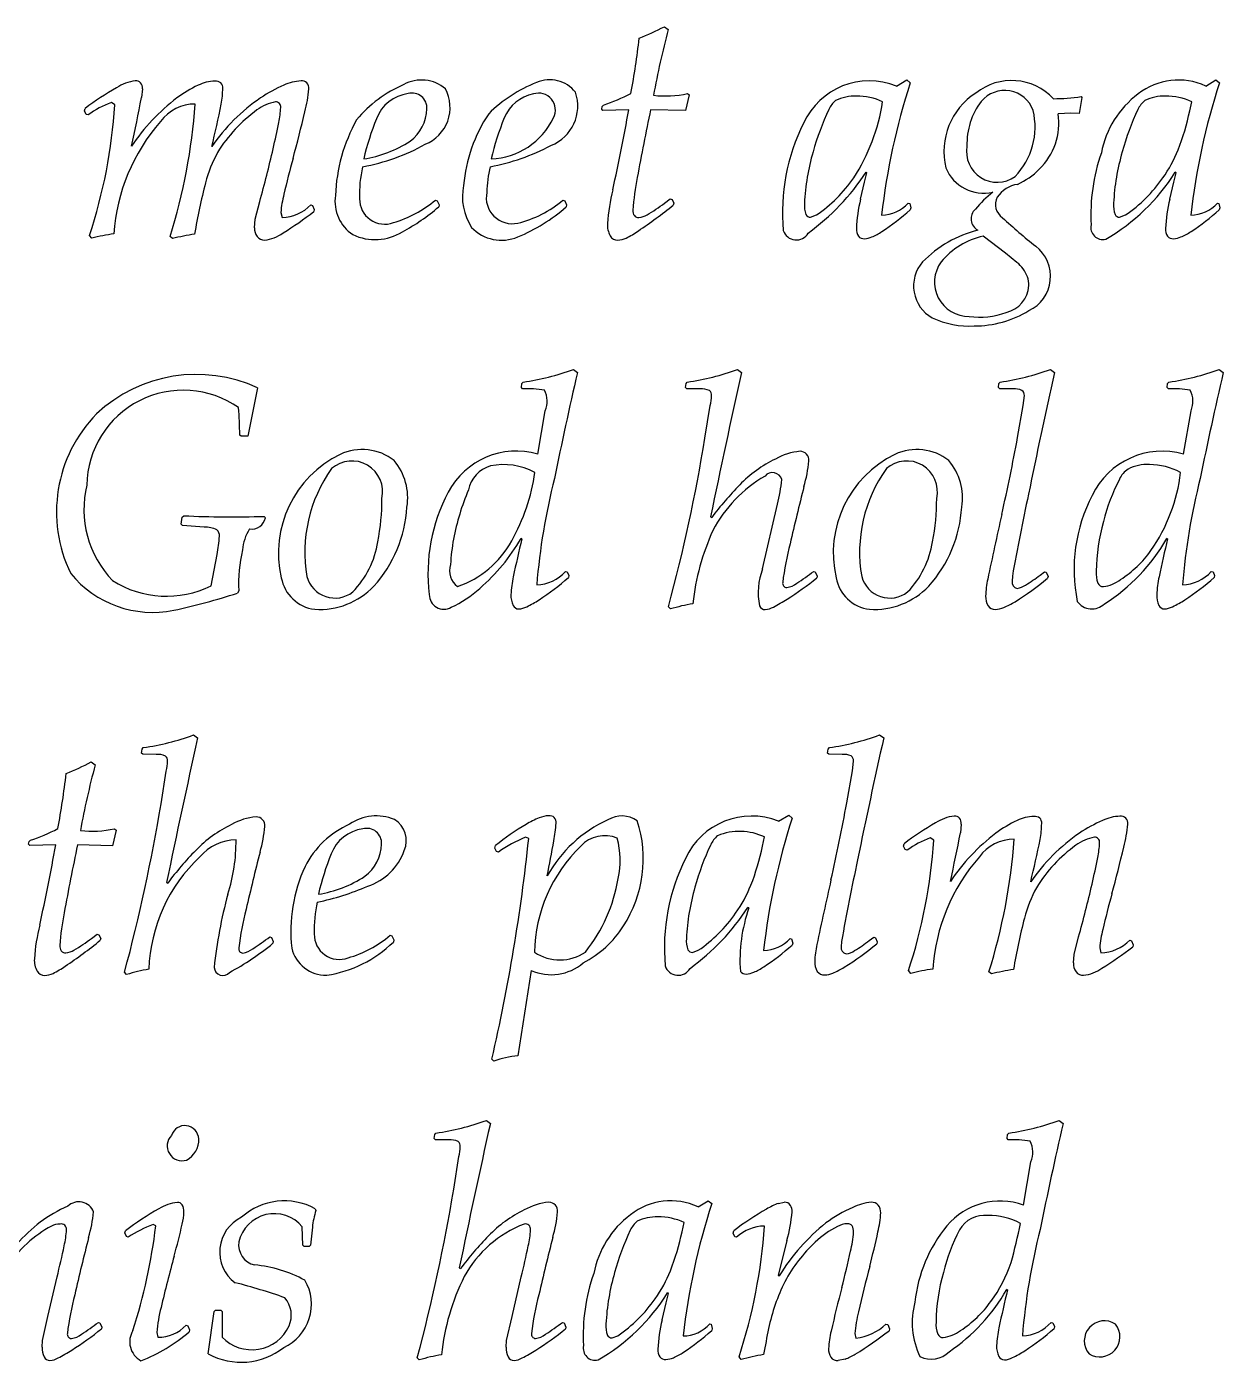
# Model space of a CAD drawing. Extents: x 0 to 17.1, y 0 to 31.1.
# Drawn here: x 7.035 to 10.573, y 19.959 to 23.908 of the extents above; entities that cross this region are included whole.
import ezdxf

# ---------------------------------------------------------------- set-up
doc = ezdxf.new("R2010")
doc.units = 0
doc.layers.add('YELLOW', color=2, linetype='CONTINUOUS')

msp = doc.modelspace()

# ---------------------------------------------------------------- linework, layer by layer
at = {"layer": 'YELLOW', "linetype": 'CONTINUOUS'}
for p, q in [((8.920577, 23.908303), (8.931926, 23.899791)), ((9.60721, 23.732862), (9.637474, 23.750832)), ((9.637474, 23.750832), (9.647878, 23.74232)), ((10.521302, 23.732862), (10.551566, 23.750832)), ((10.551566, 23.750832), (10.56197, 23.74232)), ((7.377071, 23.724823), (7.37447, 23.698578)), ((8.993874, 23.706853), (8.982998, 23.66051)), ((8.989145, 23.710636), (8.993874, 23.706853)), ((10.154814, 23.699287), (10.147247, 23.651998)), ((10.152922, 23.701651), (10.154814, 23.699287)), ((7.206358, 23.659564), (7.207777, 23.666658)), ((7.211087, 23.649161), (7.206358, 23.659564)), ((7.295616, 23.677534), (7.285331, 23.683682)), ((8.735205, 23.664766), (8.736623, 23.672805)), ((8.738515, 23.660983), (8.735205, 23.664766)), ((8.736623, 23.672805), (8.740406, 23.676588)), ((8.815595, 23.662875), (8.738515, 23.660983)), ((8.982998, 23.66051), (8.879908, 23.662875)), ((10.474013, 23.659091), (10.48016, 23.686519)), ((7.216762, 23.647269), (7.211087, 23.649161)), ((10.122657, 23.652944), (10.084826, 23.651052)), ((10.147247, 23.651998), (10.122657, 23.652944)), ((9.512632, 23.448656), (9.519725, 23.476557)), ((9.519725, 23.476557), (9.516888, 23.477975)), ((10.426724, 23.448656), (10.433817, 23.476557)), ((10.433817, 23.476557), (10.43098, 23.477975)), ((9.50081, 23.398057), (9.512632, 23.448656)), ((10.414902, 23.398057), (10.426724, 23.448656)), ((7.710693, 23.33871), (7.72417, 23.390964)), ((8.243874, 23.395693), (8.249076, 23.393801)), ((8.249076, 23.393801), (8.254278, 23.381979)), ((8.620766, 23.395693), (8.625967, 23.393801)), ((8.625967, 23.393801), (8.631169, 23.381979)), ((8.921049, 23.386708), (8.937601, 23.399476)), ((8.937601, 23.399476), (8.943275, 23.397585)), ((8.943275, 23.397585), (8.948477, 23.386708)), ((8.948477, 23.386708), (8.947058, 23.381033)), ((9.64173, 23.386708), (9.645986, 23.385289)), ((9.645986, 23.385289), (9.649297, 23.372521)), ((10.555822, 23.386708), (10.560078, 23.385289)), ((10.560078, 23.385289), (10.563389, 23.372521)), ((7.786592, 23.358808), (7.79002, 23.344266)), ((7.875495, 23.381506), (7.880223, 23.379615)), ((7.880223, 23.379615), (7.885425, 23.367793)), ((7.885425, 23.367793), (7.884007, 23.361645)), ((8.254278, 23.381979), (8.253332, 23.375832)), ((8.631169, 23.381979), (8.630223, 23.375832)), ((9.352796, 23.345094), (9.370152, 23.351544)), ((9.649297, 23.372521), (9.647405, 23.366847)), ((10.266888, 23.345094), (10.284244, 23.351544)), ((10.563389, 23.372521), (10.561497, 23.366847)), ((7.708565, 23.313883), (7.710693, 23.33871)), ((7.227638, 23.283146), (7.220545, 23.291185)), ((7.465974, 23.281727), (7.45888, 23.287402)), ((9.929246, 23.238221), (9.863042, 23.289293)), ((9.963205, 23.211311), (9.929246, 23.238221)), ((8.651938, 22.894709), (8.66376, 22.885724)), ((9.137121, 22.894709), (9.148943, 22.885724)), ((10.062089, 22.894709), (10.074385, 22.885724)), ((10.561459, 22.894709), (10.573281, 22.885724)), ((7.717985, 22.840327), (7.688666, 22.697042)), ((8.497777, 22.841273), (8.499195, 22.853095)), ((8.50156, 22.837489), (8.497777, 22.841273)), ((8.499195, 22.853095), (8.502978, 22.857351)), ((8.98296, 22.841273), (8.984851, 22.853095)), ((8.986743, 22.837489), (8.98296, 22.841273)), ((8.984851, 22.853095), (8.988161, 22.857351)), ((9.026465, 22.837017), (8.986743, 22.837489)), ((9.908401, 22.841273), (9.90982, 22.853095)), ((9.912184, 22.837489), (9.908401, 22.841273)), ((9.90982, 22.853095), (9.913603, 22.857351)), ((9.951907, 22.837017), (9.912184, 22.837489)), ((10.407297, 22.841273), (10.408716, 22.853095)), ((10.411081, 22.837489), (10.407297, 22.841273)), ((10.408716, 22.853095), (10.412499, 22.857351)), ((9.981699, 22.788309), (9.985009, 22.817628)), ((8.546484, 22.644551), (8.568452, 22.772559)), ((9.040652, 22.691367), (9.056257, 22.787836)), ((9.965147, 22.693732), (9.981699, 22.788309)), ((10.456005, 22.644551), (10.477973, 22.772559)), ((7.668804, 22.697042), (7.665021, 22.700825)), ((7.688666, 22.697042), (7.668804, 22.697042)), ((9.211087, 22.304939), (9.255302, 22.4964)), ((7.491944, 22.437426), (7.494782, 22.458233)), ((7.495728, 22.433643), (7.491944, 22.437426)), ((7.494782, 22.458233), (7.499511, 22.462017)), ((7.737373, 22.460125), (7.740683, 22.456342)), ((9.057203, 22.458706), (9.060513, 22.456815)), ((7.56004, 22.428442), (7.495728, 22.433643)), ((8.499195, 22.393921), (8.496831, 22.394394)), ((10.408716, 22.393921), (10.406352, 22.394394)), ((7.580374, 22.254892), (7.597871, 22.347578)), ((8.628294, 22.297452), (8.633495, 22.296033)), ((8.633495, 22.296033), (8.638224, 22.285157)), ((8.638224, 22.285157), (8.636806, 22.279009)), ((9.362216, 22.297452), (9.366944, 22.296033)), ((9.366944, 22.296033), (9.372619, 22.283738)), ((9.372619, 22.283738), (9.371673, 22.278536)), ((9.949542, 22.283738), (9.948596, 22.268606)), ((10.031352, 22.286575), (10.045065, 22.296506)), ((10.045065, 22.296506), (10.049794, 22.295087)), ((10.049794, 22.295087), (10.054996, 22.282792)), ((10.054996, 22.282792), (10.053577, 22.277117)), ((10.537815, 22.297452), (10.543016, 22.296033)), ((10.543016, 22.296033), (10.547745, 22.285157)), ((10.547745, 22.285157), (10.546326, 22.279009)), ((7.662184, 22.240232), (7.657928, 22.233139)), ((8.938981, 22.186323), (8.932833, 22.192943)), ((7.528672, 21.813774), (7.540494, 21.804789)), ((9.556888, 21.813774), (9.569183, 21.804789)), ((7.374511, 21.760338), (7.376402, 21.77216)), ((7.376402, 21.77216), (7.379713, 21.776416)), ((9.403199, 21.760338), (9.404618, 21.77216)), ((9.404618, 21.77216), (9.408401, 21.776416)), ((7.226024, 21.733856), (7.237373, 21.725344)), ((7.378294, 21.756555), (7.374511, 21.760338)), ((7.418016, 21.756082), (7.378294, 21.756555)), ((9.406982, 21.756555), (9.403199, 21.760338)), ((9.446705, 21.756082), (9.406982, 21.756555)), ((9.476497, 21.707374), (9.479807, 21.736694)), ((7.432203, 21.610432), (7.447808, 21.706902)), ((9.459946, 21.612797), (9.476497, 21.707374)), ((9.258023, 21.558415), (9.288288, 21.576385)), ((9.288288, 21.576385), (9.298691, 21.567873)), ((7.299322, 21.532406), (7.288445, 21.486063)), ((7.294593, 21.536189), (7.299322, 21.532406)), ((9.798533, 21.550376), (9.795933, 21.52413)), ((7.040652, 21.490319), (7.042071, 21.498358)), ((7.043962, 21.486536), (7.040652, 21.490319)), ((7.042071, 21.498358), (7.045854, 21.502141)), ((7.121043, 21.488427), (7.043962, 21.486536)), ((7.288445, 21.486063), (7.185356, 21.488427)), ((8.51949, 21.507106), (8.509914, 21.511126)), ((9.210734, 21.484644), (9.216882, 21.512072)), ((9.627821, 21.485117), (9.62924, 21.492211)), ((9.717079, 21.503087), (9.706793, 21.509234)), ((8.419593, 21.479443), (8.421011, 21.486536)), ((8.423849, 21.469039), (8.419593, 21.479443)), ((8.429996, 21.467147), (8.423849, 21.469039)), ((9.63255, 21.474714), (9.627821, 21.485117)), ((9.638225, 21.472822), (9.63255, 21.474714)), ((7.448754, 21.377772), (7.452064, 21.37588)), ((9.170539, 21.30211), (9.167701, 21.303528)), ((7.226497, 21.212261), (7.243048, 21.225029)), ((7.243048, 21.225029), (7.248723, 21.223137)), ((7.248723, 21.223137), (7.253924, 21.212261)), ((7.253924, 21.212261), (7.252506, 21.206586)), ((7.753767, 21.216517), (7.758496, 21.215098)), ((7.758496, 21.215098), (7.76417, 21.202803)), ((8.109851, 21.221246), (8.115053, 21.219354)), ((8.115053, 21.219354), (8.120255, 21.207532)), ((9.292544, 21.212261), (9.2968, 21.210842)), ((9.2968, 21.210842), (9.30011, 21.198074)), ((9.52615, 21.205641), (9.539864, 21.215571)), ((9.539864, 21.215571), (9.544593, 21.214153)), ((9.544593, 21.214153), (9.549795, 21.201857)), ((10.132156, 21.164263), (10.145633, 21.216517)), ((7.76417, 21.202803), (7.763225, 21.197601)), ((8.120255, 21.207532), (8.119309, 21.201385)), ((9.003609, 21.170647), (9.020966, 21.177097)), ((9.30011, 21.198074), (9.298218, 21.1924)), ((9.444341, 21.202803), (9.443395, 21.187671)), ((9.549795, 21.201857), (9.548376, 21.196183)), ((10.208054, 21.184361), (10.211483, 21.169819)), ((10.296957, 21.207059), (10.301686, 21.205168)), ((10.301686, 21.205168), (10.306888, 21.193345)), ((10.306888, 21.193345), (10.305469, 21.187198)), ((10.130028, 21.139436), (10.132156, 21.164263)), ((7.330532, 21.105388), (7.324385, 21.112009)), ((8.526938, 21.117683), (8.487216, 20.864688)), ((9.649101, 21.108699), (9.642008, 21.116738)), ((9.887436, 21.10728), (9.880343, 21.112955)), ((8.416283, 20.849083), (8.410608, 20.854758)), ((8.394177, 20.67381), (8.405999, 20.664825)), ((10.088061, 20.67381), (10.099883, 20.664825)), ((8.240015, 20.620374), (8.241907, 20.632196)), ((8.243798, 20.616591), (8.240015, 20.620374)), ((8.241907, 20.632196), (8.245217, 20.636452)), ((9.933899, 20.620374), (9.935318, 20.632196)), ((9.937682, 20.616591), (9.933899, 20.620374)), ((9.935318, 20.632196), (9.939101, 20.636452)), ((8.283521, 20.616118), (8.243798, 20.616591)), ((8.297707, 20.470468), (8.313313, 20.566937)), ((9.982607, 20.423652), (10.004575, 20.55166)), ((9.02028, 20.418451), (9.050545, 20.43642)), ((9.050545, 20.43642), (9.060948, 20.427908)), ((9.257906, 20.428618), (9.275166, 20.431692)), ((7.888187, 20.412776), (7.890078, 20.407574)), ((7.32545, 20.34137), (7.326869, 20.347518)), ((7.330179, 20.330494), (7.32545, 20.34137)), ((7.416836, 20.362414), (7.408678, 20.366433)), ((7.851301, 20.304958), (7.849883, 20.35934)), ((7.879675, 20.357921), (7.874, 20.304958)), ((8.972991, 20.34468), (8.979139, 20.372108)), ((9.124315, 20.340424), (9.125734, 20.347518)), ((7.335381, 20.328602), (7.330179, 20.330494)), ((7.855557, 20.301175), (7.851301, 20.304958)), ((7.874, 20.304958), (7.870217, 20.301175)), ((9.128571, 20.330021), (9.124315, 20.340424)), ((9.134246, 20.328602), (9.128571, 20.330021)), ((9.282733, 20.319144), (9.257197, 20.215582)), ((7.870217, 20.301175), (7.855557, 20.301175)), ((8.314259, 20.237808), (8.317569, 20.235916)), ((7.097991, 20.093577), (7.124946, 20.210853)), ((8.470311, 20.093577), (8.497266, 20.210853)), ((9.257197, 20.215582), (9.260507, 20.214636)), ((8.925702, 20.134245), (8.932796, 20.162146)), ((8.932796, 20.162146), (8.929958, 20.163564)), ((9.935318, 20.173022), (9.932953, 20.173495)), ((7.571825, 19.983867), (7.589322, 20.109182)), ((7.589322, 20.109182), (7.593105, 20.112965)), ((7.593105, 20.112965), (7.609183, 20.112965)), ((7.609183, 20.112965), (7.612966, 20.109182)), ((7.612966, 20.109182), (7.612966, 20.033047)), ((8.91388, 20.083646), (8.925702, 20.134245)), ((7.081913, 20.02288), (7.097991, 20.093577)), ((7.246951, 20.076553), (7.25168, 20.075134)), ((7.25168, 20.075134), (7.257354, 20.062839)), ((7.506566, 20.068041), (7.511295, 20.066622)), ((7.511295, 20.066622), (7.516497, 20.054327)), ((8.454233, 20.02288), (8.470311, 20.093577)), ((8.619271, 20.076553), (8.624, 20.075134)), ((8.624, 20.075134), (8.629675, 20.062839)), ((9.054801, 20.072297), (9.059057, 20.070878)), ((9.059057, 20.070878), (9.062367, 20.05811)), ((9.575923, 20.071351), (9.581125, 20.069932)), ((9.581125, 20.069932), (9.586327, 20.057637)), ((10.064416, 20.076553), (10.069618, 20.075134)), ((10.069618, 20.075134), (10.074347, 20.064258)), ((7.257354, 20.062839), (7.256409, 20.057637)), ((7.419555, 20.046761), (7.422865, 20.032574)), ((7.516497, 20.054327), (7.515551, 20.048652)), ((8.629675, 20.062839), (8.628729, 20.057637)), ((8.765866, 20.030683), (8.783223, 20.037133)), ((9.062367, 20.05811), (9.060475, 20.052436)), ((9.48371, 20.043451), (9.486902, 20.030328)), ((9.586327, 20.057637), (9.584908, 20.051963)), ((10.074347, 20.064258), (10.072928, 20.05811)), ((7.080494, 20.003255), (7.081913, 20.02288)), ((8.452815, 20.003255), (8.454233, 20.02288)), ((8.196037, 19.965424), (8.189889, 19.972045)), ((9.147487, 19.96637), (9.141339, 19.974409)), ((9.454746, 19.967789), (9.43453, 19.963533))]:
    msp.add_line(p, q, dxfattribs=at)
for centre, radius, start, end in [((8.497955, 24.731884), 0.925686, -67.89245, -62.835291), ((11.409114, 23.243239), 2.562717, 165.155672, 169.609647), ((6.47341, 24.148487), 2.388717, -10.550474, -6.592259), ((7.373714, 23.616197), 0.133416, 97.515699, 123.058786), ((7.357747, 23.728829), 0.019694, 44.187874, 94.319976), ((7.350966, 23.726795), 0.026179, -4.320571, 37.016923), ((7.596646, 23.621969), 0.125647, 92.227762, 115.844724), ((7.593657, 23.722668), 0.024926, 51.598069, 94.360886), ((7.594377, 23.727811), 0.020617, -4.367085, 44.265132), ((7.852492, 23.611644), 0.136497, 92.65237, 114.889602), ((7.848893, 23.727481), 0.020692, -8.703219, 97.545765), ((8.202404, 23.640077), 0.110509, 50.00252, 118.312235), ((8.694059, 23.357145), 0.414589, 111.424427, 134.939572), ((8.581839, 23.65474), 0.09666, 38.269363, 113.937573), ((9.527145, 23.534512), 0.213899, 68.018428, 155.615505), ((11.528983, 23.130137), 1.978212, 161.973152, 173.596431), ((9.947337, 23.579493), 0.169643, 43.145136, 128.563423), ((10.440624, 23.558559), 0.192069, 65.162522, 128.259052), ((12.443074, 23.130137), 1.978212, 161.97315, 173.596434), ((7.758962, 22.931191), 0.919085, 119.89094, 126.849214), ((7.692483, 23.41167), 0.356732, 114.97337, 126.715378), ((7.338926, 23.730474), 0.27604, -10.657175, -0.878602), ((7.972972, 23.331549), 0.441367, 113.773912, 123.904789), ((7.473626, 23.758193), 0.397165, -14.78413, -4.888193), ((8.298523, 23.394306), 0.373834, 113.41066, 140.336931), ((8.177831, 23.595414), 0.115974, 97.439607, 159.334651), ((8.17459, 23.668009), 0.044007, -3.665822, 105.520049), ((8.168845, 23.669779), 0.118149, -67.662215, 27.719506), ((8.554181, 23.595968), 0.115237, 100.396571, 158.376979), ((8.548766, 23.66227), 0.049493, -28.275885, 108.105309), ((8.539028, 23.673909), 0.125483, -68.380944, 18.925149), ((8.547756, 24.243585), 0.598832, -71.233644, -62.771814), ((8.923282, 24.008193), 0.304759, -96.568447, -77.518933), ((9.485928, 23.561144), 0.141949, 88.955853, 114.510315), ((9.489973, 23.519929), 0.183147, 65.449824, 90.456113), ((9.952067, 23.539527), 0.204944, 122.621583, 193.716657), ((9.926491, 23.629715), 0.089988, 20.21202, 140.031719), ((10.073387, 24.21266), 0.517161, -90.251974, -81.153253), ((10.490283, 23.482852), 0.282375, 126.65888, 169.317594), ((10.40002, 23.561144), 0.141949, 88.955853, 114.510315), ((10.404065, 23.519929), 0.183147, 65.449826, 90.456114), ((7.376759, 23.428743), 0.270838, 109.729378, 126.21031), ((5.773296, 23.772866), 1.525302, -18.408736, -3.583328), ((7.841847, 23.221507), 0.598496, 127.294126, 146.12988), ((2.547921, 24.617709), 4.913286, -12.490719, -10.781876), ((7.531726, 23.555097), 0.124459, 89.193281, 144.277159), ((5.799244, 23.806284), 1.73886, -17.361772, -4.179835), ((8.040937, 23.23872), 0.556343, 124.38134, 145.524809), ((4.550824, 24.292022), 3.12011, -13.6891, -11.322898), ((7.973216, 23.306473), 0.438866, 125.889985, 148.380172), ((7.795179, 23.555556), 0.132714, 100.503194, 126.660313), ((7.771154, 23.671006), 0.015041, -5.764631, 90.637099), ((7.507319, 23.682593), 0.279107, -11.824857, -2.689777), ((8.097278, 23.668135), 0.121264, -53.923697, -1.388971), ((0.992583, 25.101176), 7.954133, -12.158091, -10.417785), ((15.814726, 22.195651), 7.088331, 168.053905, 169.703731), ((10.123972, 23.326583), 0.79249, 154.833967, 164.516242), ((9.482407, 23.627067), 0.084049, 131.204937, 154.248298), ((8.98638, 23.777466), 0.58678, -32.641914, -8.916387), ((10.025456, 23.56096), 0.210282, 142.996756, 181.613854), ((9.80598, 23.611649), 0.21077, -44.032088, 13.486963), ((11.038064, 23.326583), 0.79249, 154.833967, 164.516241), ((10.396499, 23.627067), 0.084049, 131.204937, 154.248298), ((7.84996, 23.259147), 0.558275, 138.678814, 176.223893), ((6.128989, 23.939361), 1.681092, -13.496508, -10.763818), ((4.170601, 24.520026), 3.786735, -15.333968, -13.176329), ((8.441184, 23.391609), 0.493466, 150.725089, 177.94427), ((8.846892, 23.324227), 0.837875, 158.129582, 166.682736), ((8.774487, 23.400576), 0.449282, 146.184223, 175.090755), ((8.400617, 23.728937), 0.211856, -87.884047, -25.17267), ((9.223783, 23.324227), 0.837875, 157.975499, 166.682736), ((9.858234, 23.35879), 0.588465, 153.340979, 185.205064), ((9.896218, 23.623615), 0.190594, -45.799866, 8.276933), ((9.765699, 23.807411), 0.723677, -21.363848, -11.826744), ((3.997393, 24.416974), 3.865433, -15.392628, -13.006446), ((7.915077, 24.102203), 0.618588, -79.459335, -61.129698), ((7.97828, 23.859525), 0.346419, -81.15478, -56.657664), ((8.28772, 24.116989), 0.633903, -79.326322, -62.006142), ((9.904795, 23.53923), 0.090922, 169.987263, 305.437995), ((10.06638, 23.693259), 0.402085, -35.29072, -21.823663), ((7.940298, 23.348815), 0.38909, 151.149317, 165.421086), ((10.293209, 22.833552), 2.563903, 164.501882, 166.944662), ((10.002854, 23.352548), 0.668876, 163.889911, 177.113147), ((10.728078, 23.353296), 0.54644, 160.556387, 183.241839), ((10.916946, 23.352548), 0.668876, 163.889911, 177.113147), ((8.366908, 23.414662), 0.347852, 166.806926, 182.456065), ((8.77936, 23.408853), 0.383808, 167.174124, 178.575843), ((9.556638, 23.316191), 0.730913, 168.444419, 176.100272), ((8.941947, 23.853501), 0.686714, -53.985096, -33.150741), ((9.864219, 23.536407), 0.120187, -157.766569, -76.921668), ((9.871273, 23.643636), 0.222372, -65.057234, -44.78846), ((9.928287, 23.793582), 0.593555, -59.937977, -32.121882), ((9.168809, 23.028769), 1.658605, 165.40353, 170.764338), ((8.490291, 23.405579), 0.166824, 168.434746, 212.937901), ((9.297785, 23.289454), 0.546791, 165.543472, 176.148909), ((9.124248, 23.709827), 0.434551, -55.536551, -34.937851), ((9.977095, 23.355902), 0.086941, 97.963027, 146.26602), ((10.03834, 23.709827), 0.434551, -55.536551, -34.937851), ((8.091901, 23.335626), 0.306188, 165.417379, 175.657976), ((8.063273, 23.391228), 0.116648, 171.082404, 236.939166), ((8.093325, 23.398286), 0.073963, 178.861525, 290.487316), ((8.025059, 23.654851), 0.33918, -73.883589, -49.824575), ((8.470766, 23.402455), 0.076767, 168.018797, 282.138659), ((8.413178, 23.637267), 0.318513, -76.61576, -49.327216), ((8.614198, 23.787904), 0.50509, -59.668668, -52.589711), ((9.413033, 23.379611), 0.078487, 175.158837, 200.083308), ((9.917954, 23.294648), 0.42977, 166.077182, 177.750288), ((9.561333, 23.45862), 0.107866, -89.05448, -41.811178), ((10.145367, 23.112194), 0.398533, 129.584518, 139.981738), ((9.945822, 23.38251), 0.046402, 152.15524, 237.326687), ((10.327125, 23.379611), 0.078487, 175.158837, 200.083308), ((10.832046, 23.294648), 0.42977, 166.077182, 177.750288), ((10.475425, 23.45862), 0.107866, -89.054482, -41.811177), ((7.787365, 23.467072), 0.122834, -88.76153, -44.154433), ((7.231707, 24.201125), 1.063119, -58.129481, -52.151759), ((7.887599, 23.793448), 0.555125, -62.273928, -48.789318), ((8.305603, 23.738563), 0.486777, -68.118357, -48.173591), ((8.852528, 23.36404), 0.025179, 175.760619, 215.030486), ((8.84418, 23.360574), 0.01647, -138.154741, -85.794276), ((8.071641, 24.457339), 1.387368, -56.18485, -50.876681), ((8.840432, 23.39976), 0.055833, -84.908222, -58.903965), ((9.352166, 23.359757), 0.014677, -151.081661, -87.538349), ((9.15032, 23.926791), 0.748753, -56.467374, -48.403286), ((9.866189, 23.340155), 0.03846, 132.604841, 241.621411), ((11.050459, 24.553565), 1.655467, -133.031311, -128.545684), ((10.266258, 23.359757), 0.014677, -151.081656, -87.538337), ((10.064412, 23.926791), 0.748753, -56.467375, -48.403286), ((7.749568, 23.312089), 0.041042, 177.494169, 216.56615), ((8.438781, 23.39911), 0.122181, -136.413245, -66.745088), ((8.819062, 23.322221), 0.066951, 176.611646, 208.996883), ((8.696212, 23.5127), 0.255033, -64.117413, -54.659521), ((9.310583, 23.317902), 0.040371, -161.9666, -29.466531), ((9.524911, 23.308878), 0.036492, 175.850001, 213.343145), ((9.92804, 22.976398), 0.339511, 103.651566, 135.919921), ((10.217208, 23.314454), 0.035593, 167.109349, 283.671262), ((10.439003, 23.308878), 0.036492, 175.850001, 213.343145), ((7.399933, 22.575683), 0.728141, 98.453088, 103.687317), ((7.703797, 22.27088), 1.038447, 99.539085, 103.239275), ((7.737373, 23.30372), 0.026268, -142.248214, -87.853742), ((7.725639, 23.393137), 0.116363, -83.725394, -54.606908), ((8.064992, 23.429812), 0.151199, -115.609611, -57.663025), ((8.782407, 23.302169), 0.025171, -150.478222, -89.804557), ((8.780138, 23.339747), 0.062794, -87.850276, -64.124967), ((9.510666, 23.302318), 0.021117, -140.268134, -85.944531), ((9.509254, 23.340788), 0.059604, -87.206649, -65.375872), ((9.454058, 23.471251), 0.201246, -66.566759, -56.906178), ((9.912943, 23.069896), 0.225, 102.813786, 140.503721), ((10.424758, 23.302318), 0.021117, -140.268129, -85.944522), ((10.423346, 23.340788), 0.059604, -87.206649, -65.375872), ((10.36815, 23.471251), 0.201246, -66.56676, -56.906179), ((9.950049, 23.170001), 0.112352, -64.533548, 52.223623), ((9.765186, 23.141638), 0.107707, 138.800327, 240.914153), ((9.820439, 23.152744), 0.101053, 143.394132, 270.908312), ((9.901167, 23.133911), 0.099194, 35.801116, 51.286549), ((9.911521, 23.13993), 0.087283, 1.817214, 36.572815), ((9.910527, 23.149136), 0.088468, -76.308403, -4.173477), ((9.837443, 23.333049), 0.309589, -90.153173, -58.68313), ((9.821254, 23.274958), 0.251966, -115.487837, -86.504662), ((9.853965, 23.274689), 0.225259, -98.147523, -69.875701), ((7.536997, 22.446881), 0.433077, 65.29726, 133.03212), ((8.394097, 23.607154), 0.757668, -81.737636, -70.104297), ((19.67308, 20.326449), 11.302876, 166.913202, 168.538017), ((8.882065, 23.596049), 0.746278, -81.826724, -70.015209), ((33.486667, 17.433658), 24.940926, 167.373231, 168.376597), ((9.809402, 23.58529), 0.73536, -81.853718, -69.902122), ((25.995493, 19.291613), 16.321744, 167.278994, 168.572575), ((10.303618, 23.607154), 0.757668, -81.737636, -70.104297), ((21.582601, 20.326449), 11.302876, 166.913202, 168.538017), ((7.497974, 22.548375), 0.285035, 54.939231, 179.107207), ((8.514107, 22.527669), 0.310074, 80.361757, 92.319211), ((8.502228, 22.800365), 0.071825, -22.77596, 27.353254), ((9.031601, 22.786007), 0.051268, 64.519496, 95.748892), ((9.043049, 22.818949), 0.017042, -4.443941, 51.50863), ((9.956023, 22.781785), 0.055385, 66.98319, 94.262684), ((9.969085, 22.819257), 0.016007, -5.839151, 57.52794), ((10.423628, 22.527669), 0.310074, 80.361756, 92.319211), ((10.411748, 22.800365), 0.071825, -22.77596, 27.353253), ((8.915393, 22.82086), 0.144684, -13.19393, -1.279915), ((7.538018, 22.473367), 0.414841, 135.632408, 205.98683), ((6.511275, 22.694095), 1.153766, 0.334199, 4.354066), ((3.919399, 23.538317), 5.190815, -15.021619, -9.390546), ((3.978484, 23.804584), 6.088853, -12.701666, -10.511932), ((8.103519, 22.352079), 0.323935, 115.899242, 193.06512), ((8.026955, 22.505788), 0.152231, 51.663522, 115.246121), ((8.483312, 22.425017), 0.228442, 73.946638, 152.242167), ((9.336961, 22.476724), 0.1765, 94.856053, 119.824195), ((9.321763, 22.626247), 0.026344, -4.420142, 89.441035), ((9.743966, 22.352079), 0.323935, 115.899242, 193.06512), ((9.667403, 22.505788), 0.152231, 51.663522, 115.246121), ((10.393781, 22.422325), 0.230773, 74.357581, 154.397108), ((8.281349, 22.354639), 0.4239, 144.418214, 189.845194), ((7.996795, 22.533292), 0.090817, -12.881407, 131.517168), ((7.990896, 22.515096), 0.170728, -9.274164, 40.156919), ((8.431206, 22.521529), 0.091222, 105.653335, 169.428018), ((8.445476, 22.4186), 0.194691, 61.792637, 101.52051), ((9.406633, 22.30129), 0.364337, 115.604775, 136.277614), ((8.927393, 22.666464), 0.422752, -16.195056, -5.735337), ((9.921797, 22.354639), 0.4239, 144.418214, 189.845194), ((9.637243, 22.533292), 0.090817, -12.881407, 131.517168), ((9.631344, 22.515096), 0.170728, -9.274164, 40.156919), ((10.322704, 22.547556), 0.060707, 120.608093, 157.58585), ((10.347656, 22.493457), 0.120126, 86.361239, 117.711664), ((10.354538, 22.417208), 0.196134, 61.866514, 89.783201), ((7.96453, 22.67057), 0.578582, -29.274513, -7.987761), ((10.470351, 22.098432), 1.93375, 165.808076, 175.274762), ((9.424516, 22.227202), 0.408144, 120.367137, 152.04158), ((9.240236, 22.560633), 0.028925, 16.644575, 139.678168), ((8.777983, 22.617004), 0.49232, -14.180135, -5.60515), ((10.78689, 22.301653), 0.585753, 152.656483, 165.860041), ((9.941653, 22.649786), 0.508871, -34.795354, -6.727916), ((12.379872, 22.098432), 1.93375, 165.808076, 175.274762), ((7.507753, 22.480615), 0.303492, 166.237141, 223.87663), ((8.729572, 22.292709), 0.50799, 151.972575, 187.197122), ((8.980115, 22.264036), 0.694975, 156.759643, 169.290092), ((9.808818, 21.897002), 0.934532, 135.406933, 143.199579), ((16.235655, 20.791235), 7.12248, 165.715987, 167.117071), ((16.416685, 21.131039), 6.569068, 167.745227, 169.893774), ((10.60361, 22.30352), 0.471627, 152.396268, 191.57973), ((7.777807, 22.509455), 0.382213, -42.013561, -3.28074), ((7.48294, 22.506021), 0.602428, -11.573278, 0.66809), ((9.418254, 22.509455), 0.382213, -42.013559, -3.28074), ((9.123388, 22.506021), 0.602428, -11.573278, 0.66809), ((7.643075, 25.558648), 3.099958, -92.65441, -88.256836), ((7.699994, 22.463991), 0.041402, -98.670402, -10.646777), ((26.602581, 18.727161), 17.098, 167.369692, 168.024134), ((10.760476, 22.290266), 0.563193, 164.080043, 179.220893), ((7.563009, 22.353382), 0.075118, 62.754315, 92.264873), ((7.58195, 22.403037), 0.023066, -3.852209, 47.954332), ((7.217834, 22.425004), 0.387844, -11.515446, -3.476269), ((7.808388, 22.350392), 0.135729, 147.628494, 175.594123), ((9.720146, 22.122526), 0.719826, 155.716785, 173.666914), ((8.085042, 22.262876), 0.423463, 166.626978, 183.065204), ((7.802311, 22.427004), 0.274022, -44.004235, -8.783262), ((8.850955, 22.290266), 0.563193, 169.470243, 177.201922), ((8.212495, 22.529445), 0.293283, -70.76921, -28.913407), ((7.987624, 22.692059), 0.589827, -48.938622, -30.309142), ((11.447676, 21.670732), 3.035875, 166.218828, 168.391704), ((10.106302, 22.163551), 0.841939, 165.154945, 173.091565), ((9.442759, 22.427004), 0.274022, -44.004235, -8.783262), ((9.922416, 22.673113), 0.558461, -57.602934, -29.939475), ((10.083057, 22.5581), 0.340473, -56.759893, -35.704063), ((13.357196, 21.670732), 3.035875, 166.218828, 168.391704), ((8.342218, 22.298906), 0.056992, 160.682453, 234.466006), ((7.407416, 22.488539), 0.312239, -140.895353, -78.432989), ((7.900326, 22.298758), 0.114107, -169.952901, -96.84459), ((7.946691, 22.304535), 0.085963, -164.911726, -52.171493), ((8.771163, 22.216143), 0.304391, 167.579965, 177.601158), ((8.539757, 22.376112), 0.118432, -88.346774, -41.619439), ((8.150742, 22.831325), 0.735739, -57.11014, -48.650759), ((9.392049, 22.234995), 0.194009, 158.867932, 191.804019), ((8.810215, 22.969727), 0.890494, -57.895644, -50.91284), ((8.693242, 23.198131), 1.12194, -56.50956, -53.397126), ((9.540774, 22.298758), 0.114107, -169.952901, -96.84459), ((9.587139, 22.304535), 0.085963, -164.911726, -52.171493), ((9.487116, 22.960573), 0.887688, -57.977282, -50.347412), ((9.753883, 22.645078), 0.453336, -58.842239, -52.26138), ((10.281191, 22.292109), 0.084058, 176.032587, 200.655196), ((10.680684, 22.216143), 0.304391, 167.579965, 177.601158), ((10.449278, 22.376112), 0.118432, -88.346774, -41.619439), ((10.060263, 22.831325), 0.735739, -57.11014, -48.650759), ((7.448343, 22.521615), 0.297613, -122.374657, -63.6641), ((7.90119, 22.407172), 0.22218, -93.732277, -43.712415), ((8.158698, 22.482789), 0.319775, -65.720982, -47.420502), ((9.283586, 22.262881), 0.013254, 171.576339, 264.42113), ((9.273216, 22.312743), 0.063704, -81.804277, -52.125636), ((9.541638, 22.407172), 0.22218, -93.732276, -43.712418), ((10.135198, 22.217881), 0.264714, 167.541341, 178.539814), ((9.966978, 22.265657), 0.018617, 170.885913, 259.948195), ((9.954872, 22.305642), 0.058985, -81.364428, -55.316632), ((10.218033, 22.269566), 0.017048, -155.359583, -88.043275), ((10.204142, 22.361134), 0.109567, -82.40954, -53.257769), ((7.048375, 24.126496), 1.989059, -77.761353, -72.154405), ((8.268461, 22.22827), 0.042883, 178.935897, 300.434861), ((8.530214, 22.22492), 0.063299, 176.410149, 206.209718), ((8.388424, 22.459782), 0.294688, -64.808899, -56.687784), ((9.096331, 21.669781), 0.539977, 99.768761, 106.941921), ((9.055898, 22.56613), 0.418092, -63.435543, -57.02082), ((9.921075, 22.221891), 0.050579, 176.898957, 211.392636), ((9.832702, 22.411236), 0.238696, -67.525936, -58.388058), ((10.184646, 22.238656), 0.052373, -145.310637, -45.076186), ((10.439735, 22.22492), 0.063299, 176.410149, 206.209717), ((10.297945, 22.459782), 0.294688, -64.808899, -56.687784), ((8.490339, 22.205073), 0.01876, -154.384805, -91.837881), ((8.484911, 22.249628), 0.063489, -85.639883, -62.877786), ((9.219344, 22.203463), 0.019036, -154.632913, -91.244475), ((9.211653, 22.247809), 0.063794, -83.449501, -60.702193), ((9.898105, 22.209329), 0.02446, -145.697202, -86.928092), ((9.896042, 22.254353), 0.069531, -87.218809, -66.338628), ((10.39986, 22.205073), 0.01876, -154.384809, -91.837881), ((10.394432, 22.249628), 0.063489, -85.639881, -62.877783), ((7.273616, 22.515114), 0.746278, -81.826724, -70.015209), ((31.878218, 16.352723), 24.940926, 167.373231, 168.376597), ((9.3042, 22.504356), 0.73536, -81.853718, -69.902122), ((25.490291, 18.210678), 16.321744, 167.278994, 168.572575), ((6.803402, 22.557437), 0.925686, -67.89245, -62.835291), ((9.714563, 21.068792), 2.562719, 165.155674, 169.609646), ((7.423152, 21.705072), 0.051268, 64.519497, 95.748885), ((7.4346, 21.738014), 0.017042, -4.443941, 51.508638), ((7.306944, 21.739925), 0.144684, -13.19393, -1.279915), ((9.450822, 21.70085), 0.055385, 66.98319, 94.262684), ((9.463884, 21.738322), 0.016007, -5.83915, 57.52794), ((4.778857, 21.97404), 2.388717, -10.550474, -6.592259), ((2.31095, 22.457382), 5.190815, -15.021619, -9.390546), ((3.473282, 22.723649), 6.088853, -12.701666, -10.511932), ((7.728513, 21.395789), 0.1765, 94.856053, 119.824195), ((7.713314, 21.545313), 0.026344, -4.420141, 89.441028), ((8.068863, 21.436415), 0.138114, 67.246542, 124.864128), ((8.657673, 21.300792), 0.288387, 111.785851, 120.439235), ((8.58251, 21.4935), 0.081565, 92.83026, 112.999003), ((8.581023, 21.555694), 0.019439, -8.739802, 97.507685), ((8.794786, 21.492482), 0.081693, 55.905942, 120.496297), ((9.177959, 21.360065), 0.213899, 68.01843, 155.615503), ((11.179795, 20.95569), 1.978212, 161.973151, 173.596433), ((9.795177, 21.44175), 0.133416, 97.515699, 123.058785), ((9.77921, 21.554382), 0.019694, 44.187861, 94.319976), ((9.772429, 21.552348), 0.026179, -4.320571, 37.016913), ((10.018109, 21.447522), 0.125647, 92.227764, 115.844724), ((10.01512, 21.548221), 0.024926, 51.598063, 94.360887), ((10.015839, 21.553364), 0.020617, -4.367093, 44.265126), ((10.273955, 21.437197), 0.136497, 92.652371, 114.889604), ((10.270355, 21.553034), 0.020692, -8.703219, 97.545764), ((6.853204, 22.069138), 0.598832, -71.233644, -62.771814), ((7.228729, 21.833746), 0.304759, -96.568447, -77.518932), ((7.798184, 21.220355), 0.364337, 115.604775, 136.277614), ((7.318944, 21.58553), 0.422752, -16.195056, -5.735337), ((8.098977, 21.302875), 0.269883, 113.835828, 153.248174), ((8.043809, 21.420967), 0.115974, 97.439607, 159.334653), ((8.040567, 21.493562), 0.044007, -3.665811, 105.520039), ((8.083089, 21.500719), 0.074249, -22.632328, 58.139608), ((8.848903, 20.967079), 0.672998, 120.082035, 129.479234), ((8.915768, 21.208208), 0.390096, 114.608216, 151.107979), ((8.201976, 21.576107), 0.398945, -10.89214, -3.357892), ((8.494513, 21.447592), 0.363906, -33.082671, 18.014607), ((9.143041, 21.354987), 0.173574, 64.82327, 112.059359), ((10.180425, 20.756744), 0.919085, 119.89094, 126.849214), ((10.113946, 21.237223), 0.356732, 114.973369, 126.715378), ((9.760389, 21.556027), 0.27604, -10.657176, -0.878602), ((10.394435, 21.157102), 0.441367, 113.773912, 123.904789), ((9.895089, 21.583746), 0.397165, -14.78413, -4.888194), ((-0.70197, 22.926729), 7.954133, -12.158091, -10.417785), ((14.120173, 20.021204), 7.088331, 168.053905, 169.703731), ((7.657902, 21.356851), 0.147117, 91.513409, 139.09033), ((7.143259, 21.49792), 0.510793, -17.691665, 0.672625), ((7.963255, 21.493688), 0.121264, -53.923698, -1.388971), ((3.08687, 22.078595), 5.462596, -12.9464, -6.005184), ((8.645568, 21.170013), 0.367096, 111.686662, 125.960951), ((5.193079, 22.084499), 3.450398, -11.498524, -9.740786), ((8.743529, 21.421192), 0.094885, 66.653972, 137.694074), ((8.546792, 21.444044), 0.242991, -12.983893, 15.335612), ((9.774785, 21.152136), 0.79249, 154.833967, 164.516241), ((9.13322, 21.45262), 0.084049, 131.204936, 154.248298), ((9.798222, 21.254296), 0.270837, 109.72937, 126.210313), ((8.194758, 21.598419), 1.525302, -18.408736, -3.583328), ((4.969383, 22.443262), 4.913286, -12.490719, -10.781876), ((10.26331, 21.04706), 0.598496, 127.294126, 146.12988), ((9.953189, 21.38065), 0.124459, 89.193281, 144.277158), ((8.220706, 21.631837), 1.73886, -17.361771, -4.179837), ((10.4624, 21.064273), 0.556343, 124.38134, 145.524809), ((6.972286, 22.117575), 3.12011, -13.6891, -11.322898), ((10.394678, 21.132026), 0.438866, 125.889985, 148.380172), ((10.216641, 21.381108), 0.132714, 100.503194, 126.660314), ((10.192616, 21.496559), 0.015041, -5.764618, 90.637076), ((9.928782, 21.508146), 0.279107, -11.824857, -2.689777), ((7.873781, 21.104893), 0.477789, 133.198759, 178.068893), ((8.20037, 20.816068), 0.934532, 135.406933, 143.199579), ((14.627207, 19.710301), 7.12248, 165.715987, 167.117071), ((8.712869, 21.149779), 0.837875, 158.129582, 166.682736), ((7.989879, 21.529628), 0.171652, -71.83664, -19.564903), ((8.985539, 21.162019), 0.449236, 134.020928, 178.839217), ((9.509047, 21.184343), 0.588465, 153.34098, 185.205064), ((8.50242, 21.632964), 0.723677, -21.363847, -11.826744), ((10.271423, 21.0847), 0.558275, 138.678812, 176.223894), ((8.550452, 21.764913), 1.681092, -13.496508, -10.763818), ((6.592063, 22.345579), 3.786735, -15.333968, -13.176329), ((8.269623, 21.23348), 0.453743, 155.123148, 186.347121), ((15.911484, 20.050105), 6.569068, 167.745227, 169.893774), ((7.844257, 21.685078), 0.346419, -81.154781, -56.657661), ((8.322532, 21.463065), 0.466879, -38.584997, -9.072051), ((8.803101, 21.518812), 0.402085, -35.29072, -21.823663), ((26.097379, 17.646226), 17.098, 167.369692, 168.024134), ((6.418855, 22.242527), 3.865433, -15.392628, -13.006446), ((8.959928, 20.980204), 1.378546, 164.754802, 173.922821), ((7.753248, 22.028333), 0.72261, -78.750612, -66.327), ((9.653667, 21.178101), 0.668876, 163.889911, 177.113147), ((10.361761, 21.174367), 0.38909, 151.149316, 165.421085), ((12.714671, 20.659105), 2.563903, 164.501882, 166.944662), ((8.497853, 21.082617), 0.841939, 165.154945, 173.091565), ((8.232885, 21.240215), 0.347852, 166.806926, 182.456066), ((8.59276, 21.679053), 0.686714, -53.985095, -33.150741), ((9.613278, 21.146873), 0.469166, 160.677904, 183.972132), ((7.603232, 21.115007), 0.546791, 165.543472, 176.148909), ((7.862086, 21.141744), 0.730913, 168.444419, 176.100272), ((8.775061, 21.535379), 0.434551, -55.536551, -34.937851), ((11.590272, 20.854322), 1.658605, 165.40353, 170.764338), ((6.919645, 21.613457), 0.50509, -59.668668, -52.589711), ((7.084793, 22.117197), 1.12194, -56.50956, -53.397126), ((7.959302, 21.223839), 0.073963, 178.861522, 290.487317), ((7.891036, 21.480404), 0.33918, -73.883591, -49.824575), ((8.539564, 21.412881), 0.307244, -62.662284, -32.244838), ((9.063846, 21.205164), 0.078487, 175.158837, 200.083306), ((9.212146, 21.284173), 0.107866, -89.054481, -41.811176), ((10.513363, 21.161179), 0.306188, 165.417379, 175.657976), ((7.157976, 21.189593), 0.025179, 175.760619, 215.030476), ((7.149627, 21.186127), 0.01647, -138.154749, -85.794265), ((6.377088, 22.282892), 1.387368, -56.18485, -50.876681), ((7.14588, 21.225313), 0.055833, -84.908222, -58.903965), ((7.249982, 21.823842), 0.809689, -61.653705, -50.663298), ((7.675137, 21.181946), 0.013254, 171.576337, 264.421143), ((7.664767, 21.231808), 0.063704, -81.804277, -52.125634), ((7.920633, 21.207908), 0.104894, -166.442561, -89.19032), ((7.868447, 21.457467), 0.358483, -81.38993, -45.58994), ((8.611369, 21.284299), 0.135759, -123.521336, -55.89845), ((9.002979, 21.18531), 0.014677, -151.081656, -87.538338), ((8.801134, 21.752344), 0.748753, -56.467375, -48.403286), ((9.629996, 21.136947), 0.264714, 167.541341, 178.539814), ((9.461777, 21.184722), 0.018617, 170.885913, 259.948195), ((8.981914, 21.879639), 0.887688, -57.977282, -50.347412), ((9.449671, 21.224707), 0.058985, -81.364428, -55.31663), ((9.248681, 21.564144), 0.453336, -58.842239, -52.26138), ((10.208828, 21.292625), 0.122834, -88.761529, -44.154433), ((9.653169, 22.026677), 1.063119, -58.129481, -52.151759), ((7.12451, 21.147774), 0.066951, 176.611648, 208.996885), ((8.586447, 21.248611), 0.143817, -114.442361, -49.072646), ((9.415873, 21.140956), 0.050579, 176.898957, 211.392636), ((10.171031, 21.137642), 0.041042, 177.494161, 216.566146), ((7.087855, 21.127722), 0.025171, -150.478212, -89.80455), ((7.085585, 21.1653), 0.062794, -87.850273, -64.124962), ((7.00166, 21.338253), 0.255033, -64.117413, -54.65952), ((7.487883, 20.588846), 0.539977, 99.768761, 106.941921), ((7.615022, 21.128556), 0.026004, -174.686843, -41.751175), ((8.961396, 21.143454), 0.040371, -161.966602, -29.466524), ((9.161479, 21.127871), 0.021117, -140.268135, -85.944522), ((9.160068, 21.16634), 0.059604, -87.206649, -65.375871), ((9.104871, 21.296804), 0.201246, -66.56676, -56.90618), ((9.392904, 21.128394), 0.02446, -145.697202, -86.928099), ((9.390841, 21.173419), 0.069531, -87.218812, -66.338628), ((9.3275, 21.330301), 0.238696, -67.525936, -58.388058), ((9.821396, 20.401236), 0.728141, 98.453088, 103.687317), ((10.12526, 20.096433), 1.038447, 99.539084, 103.239275), ((10.158836, 21.129273), 0.026268, -142.248219, -87.853742), ((10.147102, 21.21869), 0.116363, -83.725393, -54.606908), ((8.516715, 20.561584), 0.304536, 95.558829, 109.256008), ((7.502539, 20.617003), 0.041456, 3.35357, 162.382633), ((8.139121, 21.37515), 0.746278, -81.826724, -70.015209), ((32.743722, 15.212759), 24.940926, 167.373231, 168.376597), ((9.830219, 21.386256), 0.757668, -81.737636, -70.104297), ((21.109201, 18.105551), 11.302874, 166.913202, 168.538018), ((7.49476, 20.598759), 0.044216, 135.862882, 286.920099), ((7.475999, 20.616634), 0.067983, -62.273356, 2.355851), ((8.288656, 20.565108), 0.051268, 64.519497, 95.748889), ((8.300105, 20.59805), 0.017042, -4.443941, 51.508638), ((8.172448, 20.599961), 0.144684, -13.19393, -1.279915), ((9.95023, 20.30677), 0.310074, 80.361757, 92.319204), ((9.93835, 20.579466), 0.071825, -22.775964, 27.353264), ((3.176454, 21.317418), 5.190815, -15.021619, -9.390546), ((7.189322, 20.386721), 0.046505, 20.909612, 134.378618), ((7.493394, 20.304491), 0.127376, 95.783897, 121.976591), ((7.481586, 20.414717), 0.016534, 35.183067, 93.565207), ((7.463224, 20.405836), 0.036808, -3.922376, 30.006163), ((7.797365, 20.245677), 0.190186, 61.475008, 131.883095), ((8.594017, 20.255825), 0.1765, 94.856054, 119.824195), ((8.578819, 20.405349), 0.026344, -4.420135, 89.441035), ((8.939602, 20.244147), 0.192069, 65.162521, 128.25905), ((10.942053, 19.815726), 1.978212, 161.973152, 173.596432), ((9.348195, 20.196804), 0.248776, 111.280409, 120.301253), ((9.27713, 20.412986), 0.018809, 30.282915, 95.993245), ((9.258455, 20.403198), 0.039883, 0.172875, 28.89604), ((9.544965, 20.281588), 0.150667, 94.957752, 116.637513), ((9.533815, 20.405985), 0.025774, 41.142872, 94.160915), ((9.525822, 20.401939), 0.034527, -2.419631, 37.470769), ((9.913987, 20.228453), 0.206909, 70.631643, 139.823787), ((7.326475, 20.025859), 0.429076, 113.294132, 125.931991), ((6.812128, 20.445565), 0.422752, -16.195056, -5.735337), ((7.917642, 19.555378), 0.988179, 119.84037, 126.71538), ((7.312169, 20.410663), 0.18792, -13.390709, -2.239878), ((7.719094, 20.284846), 0.113414, 115.429836, 233.250152), ((7.767201, 20.290525), 0.107572, 39.770114, 167.152047), ((8.163938, 20.324278), 0.286247, 163.082441, 173.250268), ((8.663688, 20.080391), 0.364337, 115.604775, 136.277614), ((8.184448, 20.445565), 0.422752, -16.195056, -5.735337), ((8.989261, 20.168441), 0.282375, 126.658882, 169.317594), ((8.898998, 20.246733), 0.141949, 88.955854, 114.510316), ((8.903043, 20.205518), 0.183147, 65.449825, 90.456114), ((9.656411, 19.650018), 0.876427, 119.662545, 127.264917), ((8.857411, 20.44153), 0.44258, -16.053053, -4.952953), ((9.619952, 20.078963), 0.366181, 112.908127, 127.2172), ((9.23485, 20.419247), 0.326009, -13.264772, -3.299927), ((9.867792, 20.307304), 0.085862, 83.699681, 150.331237), ((9.87977, 20.192707), 0.199957, 62.007243, 90.732332), ((7.554287, 19.791734), 0.753808, 129.512233, 143.896086), ((7.281164, 20.043559), 0.361841, 118.605787, 132.541323), ((7.134725, 20.305924), 0.06146, 90.740892, 115.85625), ((7.136969, 20.351734), 0.015937, -4.964842, 100.990407), ((6.856606, 20.369725), 0.296873, -12.999005, -3.740995), ((7.577717, 19.948998), 0.450362, 112.045294, 122.55385), ((5.727383, 20.569402), 1.702086, -17.670193, -6.984954), ((5.176465, 20.903842), 2.379823, -15.376621, -13.033495), ((8.627915, 20.050018), 0.339882, 110.974974, 151.557929), ((8.509289, 20.351734), 0.015937, -4.964842, 100.990407), ((8.228926, 20.369725), 0.296873, -12.999005, -3.740995), ((9.537042, 20.012172), 0.79249, 154.833967, 164.516241), ((8.895478, 20.312656), 0.084049, 131.204937, 154.2483), ((8.264677, 20.493), 0.723677, -21.363847, -11.826744), ((9.217972, 20.237971), 0.123385, 90.615348, 132.73213), ((7.615164, 20.472236), 1.605317, -18.065933, -3.960827), ((9.775742, 19.897776), 0.60487, 128.588409, 148.409282), ((9.554178, 20.118355), 0.270957, 116.763096, 133.720978), ((9.4653, 20.296713), 0.071689, 92.672823, 117.529377), ((9.462963, 20.352861), 0.015497, 36.410192, 93.721214), ((9.152519, 20.365166), 0.328139, -13.719359, -3.827576), ((9.447742, 20.345505), 0.032263, -3.987443, 30.869855), ((7.409958, 20.799802), 2.190065, -14.766691, -12.000496), ((10.086068, 20.090742), 0.427272, 140.601074, 173.86794), ((10.313492, 20.080754), 0.585753, 152.656483, 165.860041), ((8.495083, 20.664038), 1.507635, -15.804985, -11.274915), ((11.906474, 19.877533), 1.93375, 165.808076, 175.274763), ((7.31956, 19.998846), 0.420749, 132.276914, 157.92916), ((4.822104, 20.782516), 2.372737, -13.941437, -11.660737), ((14.120391, 18.570337), 7.12248, 165.715987, 167.117071), ((7.722682, 20.305755), 0.060983, 171.8077, 256.838404), ((9.065874, 19.676104), 0.934532, 135.406933, 143.199579), ((6.194424, 20.782516), 2.372737, -13.941437, -11.660737), ((15.492711, 18.570337), 7.12248, 165.715987, 167.117071), ((9.670693, 19.988197), 0.44559, 132.981497, 152.087951), ((11.529045, 19.160028), 4.207752, 164.665261, 166.801459), ((6.99827, 20.827729), 2.531379, -14.823026, -12.326076), ((7.675159, 19.868118), 0.379749, 61.267962, 84.918158), ((9.415924, 20.038137), 0.668876, 163.889911, 177.113147), ((8.565358, 20.378848), 0.402085, -35.29072, -21.823663), ((13.314845, 19.236436), 3.918276, 165.135743, 167.149644), ((10.287077, 20.069368), 0.563193, 164.080043, 179.220893), ((9.562398, 20.379269), 0.403455, -36.63858, -18.176571), ((7.202022, 18.44051), 1.81009, 70.748845, 75.630599), ((7.737337, 20.129907), 0.139856, -65.649121, 30.605864), ((8.917101, 19.91526), 0.658625, 153.231749, 174.269004), ((9.227056, 20.038885), 0.54644, 160.556386, 183.241843), ((9.781997, 19.943467), 0.565024, 153.363349, 168.244421), ((7.991037, 19.942653), 0.841939, 165.154945, 173.091565), ((7.737033, 20.097943), 0.080401, -23.474431, 39.776339), ((9.363357, 19.942653), 0.841939, 165.154945, 173.091565), ((8.427265, 20.479171), 0.593555, -59.937973, -32.121883), ((8.537319, 20.395415), 0.434551, -55.536551, -34.937851), ((13.375271, 19.148858), 4.062921, 165.296227, 167.174136), ((9.438725, 20.460101), 0.571318, -55.416338, -30.109766), ((12.883798, 19.449833), 3.035875, 166.218828, 168.391704), ((7.854435, 20.009164), 0.436502, 165.1863, 175.058911), ((9.876917, 20.009507), 0.394669, 165.566299, 175.066095), ((9.888687, 20.076611), 0.235169, 165.275553, 205.502236), ((9.609659, 20.337201), 0.340473, -56.759892, -35.704063), ((6.577977, 20.977232), 1.12194, -56.50956, -53.397126), ((7.423428, 20.147746), 0.115173, -90.280231, -43.79222), ((7.700681, 20.116841), 0.121307, -136.30945, -24.822206), ((7.950297, 20.977232), 1.12194, -56.50956, -53.397126), ((8.826103, 20.0652), 0.078487, 175.158837, 200.083306), ((9.331024, 19.980237), 0.42977, 166.077183, 177.750289), ((8.974403, 20.144209), 0.107866, -89.054481, -41.811177), ((9.470881, 20.182194), 0.152708, -83.978053, -46.539238), ((9.807793, 20.07121), 0.084058, 176.032587, 200.655197), ((9.97588, 20.155213), 0.118432, -88.346773, -41.61944), ((10.221679, 20.021958), 0.059282, 56.61446, 219.981095), ((10.208383, 20.033805), 0.059381, -122.755698, 39.351253), ((7.168321, 20.041982), 0.013254, 171.576324, 264.421143), ((7.157952, 20.091844), 0.063704, -81.804274, -52.125634), ((6.69495, 20.748828), 0.890494, -57.895644, -50.912841), ((7.40386, 20.019186), 0.064176, 148.460689, 240.992622), ((7.195288, 20.421076), 0.49119, -68.821949, -49.306355), ((8.540642, 20.041982), 0.013254, 171.576324, 264.42113), ((8.530272, 20.091844), 0.063704, -81.804277, -52.125634), ((8.067271, 20.748828), 0.890494, -57.895644, -50.912841), ((8.765236, 20.045346), 0.014677, -151.081666, -87.538349), ((8.563391, 20.61238), 0.748753, -56.467375, -48.403286), ((11.240575, 19.636046), 2.055646, 168.138323, 170.325388), ((9.682535, 19.985059), 0.27673, 166.261274, 177.112415), ((9.009427, 20.777709), 0.926221, -59.096509, -51.587348), ((9.744635, 20.048667), 0.017048, -155.359578, -88.043275), ((9.730744, 20.140235), 0.109567, -82.409541, -53.257769), ((10.207285, 19.995244), 0.304391, 167.579965, 177.601158), ((9.586865, 20.610427), 0.735739, -57.11014, -48.650759), ((7.137125, 20.000659), 0.05669, 177.37495, 207.583196), ((6.940633, 20.345231), 0.418092, -63.435542, -57.02082), ((7.669524, 20.159603), 0.201068, -119.071651, -51.386859), ((8.509446, 20.000659), 0.05669, 177.37495, 207.583196), ((8.312954, 20.345231), 0.418092, -63.435542, -57.02082), ((8.716187, 20.000043), 0.035593, 167.109352, 283.67126), ((8.937981, 19.994467), 0.036492, 175.850006, 213.343148), ((8.867128, 20.15684), 0.201246, -66.566759, -56.906179), ((9.450374, 19.997405), 0.044247, 177.934671, 212.394253), ((9.709421, 20.044575), 0.076675, -115.484182, -45.659893), ((9.966336, 20.004021), 0.063299, 176.410146, 206.209716), ((9.824547, 20.238883), 0.294688, -64.808899, -56.687784), ((7.104079, 19.982565), 0.019036, -154.632913, -91.244475), ((7.096388, 20.02691), 0.063794, -83.449503, -60.702192), ((8.353387, 19.448882), 0.539977, 99.768761, 106.941921), ((8.4764, 19.982565), 0.019036, -154.632913, -91.244475), ((8.468709, 20.02691), 0.063794, -83.449503, -60.702192), ((8.923736, 19.987907), 0.021117, -140.268123, -85.944522), ((8.922325, 20.026376), 0.059604, -87.206649, -65.375871), ((9.301042, 19.444229), 0.544252, 99.18538, 106.388022), ((9.432729, 19.987573), 0.024108, -144.867178, -85.716863), ((9.392536, 20.130187), 0.173906, -69.039711, -57.830187), ((9.926462, 19.984175), 0.01876, -154.384805, -91.837872), ((9.921033, 20.02873), 0.063489, -85.639881, -62.877786)]:
    msp.add_arc(centre, radius, start, end, dxfattribs=at)

doc.saveas('drawing.dxf')
